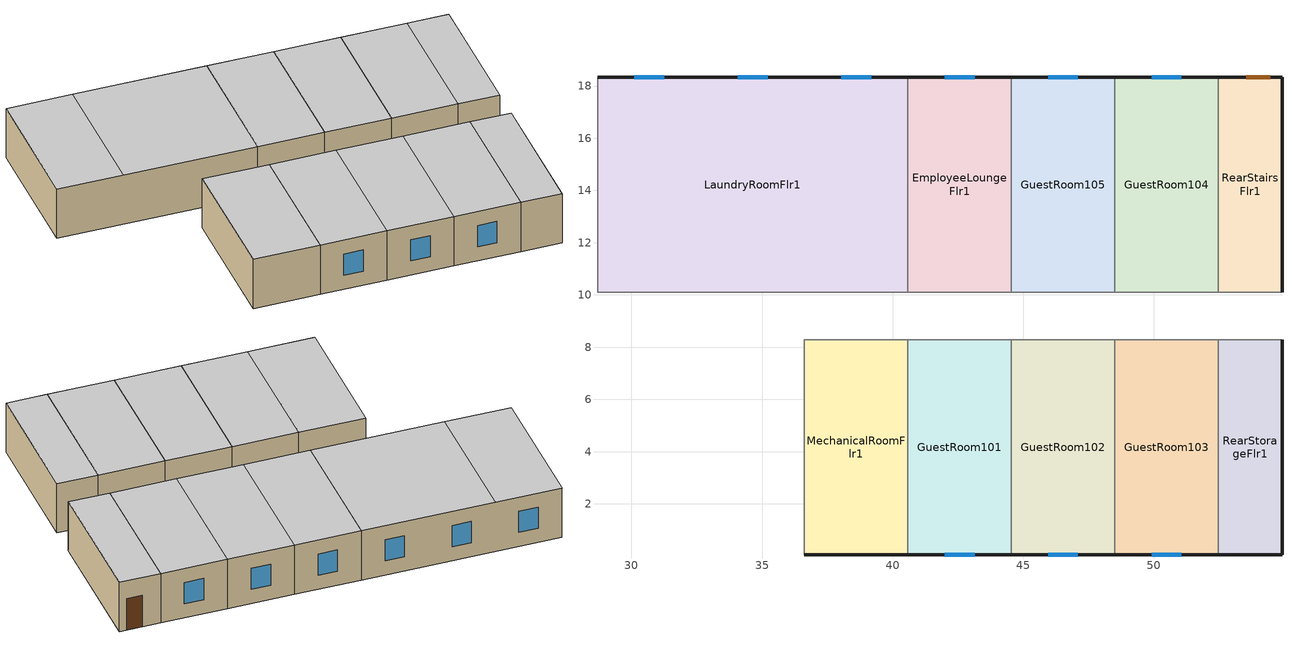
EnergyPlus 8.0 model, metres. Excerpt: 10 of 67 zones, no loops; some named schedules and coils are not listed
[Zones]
RearStairsFlr1
 floor ground (ext_slab_8in_with_carpet): 54.91,10.11 52.47,10.11 52.47,18.34 54.91,18.34 z0
 wall outside (nonres_ext_wall): 54.91,10.11 54.91,18.34 52.47,18.34 z0:3.35
 wall to GuestRoom104 (int_wall): 52.47,18.34 52.47,10.11 z0:3.35
 wall to CorridorFlr1 (int_wall): 52.47,10.11 54.91,10.11 z0:3.35
 door (Swinging Door_con): 54.46,18.34 53.54,18.34 z0:2.13
 ceiling to RearStairsFlr2 (int_slab_ceiling): 52.47,10.11 54.91,10.11 54.91,18.34 52.47,18.34 z3.35
GuestRoom104
 floor ground (ext_slab_8in_with_carpet): 52.47,10.11 48.51,10.11 48.51,18.34 52.47,18.34 z0
 wall outside (nonres_ext_wall): 52.47,18.34 48.51,18.34 z0:3.35
 wall to CorridorFlr1 (int_wall): 48.51,10.11 52.47,10.11 z0:3.35
 wall to GuestRoom105 (int_wall): 48.51,18.34 48.51,10.11 z0:3.35
 window (Window_U_0.42_SHGC_0.40): 51.06,18.34 49.92,18.34 z0.95:2.4
 ceiling to GuestRoom214 (int_slab_ceiling): 48.51,10.11 52.47,10.11 52.47,18.34 48.51,18.34 z3.35
GuestRoom105
 floor ground (ext_slab_8in_with_carpet): 48.51,10.11 44.55,10.11 44.55,18.34 48.51,18.34 z0
 wall outside (nonres_ext_wall): 48.51,18.34 44.55,18.34 z0:3.35
 wall to CorridorFlr1 (int_wall): 44.55,10.11 48.51,10.11 z0:3.35
 wall to EmployeeLoungeFlr1 (int_wall): 44.55,18.34 44.55,10.11 z0:3.35
 window (Window_U_0.42_SHGC_0.40): 47.1,18.34 45.96,18.34 z0.95:2.4
 ceiling to GuestRoom215_218 (int_slab_ceiling): 44.55,10.11 48.51,10.11 48.51,18.34 44.55,18.34 z3.35
EmployeeLoungeFlr1
 floor ground (ext_slab_8in_with_carpet): 44.55,10.11 40.59,10.11 40.59,18.34 44.55,18.34 z0
 wall outside (nonres_ext_wall): 44.55,18.34 40.59,18.34 z0:3.35
 wall to CorridorFlr1 (int_wall): 40.59,10.11 44.55,10.11 z0:3.35
 wall to LaundryRoomFlr1 (int_wall): 40.59,18.34 40.59,10.11 z0:3.35
 window (Window_U_0.42_SHGC_0.40): 43.14,18.34 42,18.34 z0.95:2.4
 ceiling to GuestRoom215_218 (int_slab_ceiling): 40.59,10.11 44.55,10.11 44.55,18.34 40.59,18.34 z3.35
LaundryRoomFlr1
 floor ground (ext_slab_8in_with_carpet): 40.59,10.11 28.7,10.11 28.7,18.34 40.59,18.34 z0
 wall outside (nonres_ext_wall): 40.59,18.34 28.7,18.34 z0:3.35
 wall to CorridorFlr1 (int_wall): 28.7,10.11 40.59,10.11 z0:3.35
 wall to ElevatorCoreFlr1 (int_wall): 28.7,18.34 28.7,10.11 z0:3.35
 window (Window_U_0.42_SHGC_0.40): 39.18,18.34 38.04,18.34 / 35.21,18.34 34.07,18.34 / 31.25,18.34 30.11,18.34 z0.95:2.4
 ceiling to GuestRoom215_218 (int_slab_ceiling): 32.66,10.11 40.59,10.11 40.59,18.34 32.66,18.34 z3.35
 ceiling to GuestRoom219 (int_slab_ceiling): 28.7,10.11 32.66,10.11 32.66,18.34 28.7,18.34 z3.35
MechanicalRoomFlr1
 floor ground (ext_slab_8in_with_carpet): 40.59,0.05 36.62,0.05 36.62,8.28 40.59,8.28 z0
 wall outside (nonres_ext_wall): 36.62,0.05 40.59,0.05 z0:3.35
 wall to CorridorFlr1 (int_wall): 40.59,8.28 36.62,8.28 z0:3.35
 wall to MeetingRoomFlr1 (int_wall): 36.62,8.28 36.62,0.05 z0:3.35
 wall to GuestRoom101 (int_wall): 40.59,0.05 40.59,8.28 z0:3.35
 ceiling to GuestRoom209_212 (int_slab_ceiling): 36.62,0.05 40.59,0.05 40.59,8.28 36.62,8.28 z3.35
GuestRoom101
 floor ground (ext_slab_8in_with_carpet): 44.55,0.05 40.59,0.05 40.59,8.28 44.55,8.28 z0
 wall outside (nonres_ext_wall): 40.59,0.05 44.55,0.05 z0:3.35
 wall to CorridorFlr1 (int_wall): 44.55,8.28 40.59,8.28 z0:3.35
 wall to GuestRoom102 (int_wall): 44.55,0.05 44.55,8.28 z0:3.35
 window (Window_U_0.42_SHGC_0.40): 42,0.05 43.14,0.05 z0.95:2.4
 ceiling to GuestRoom209_212 (int_slab_ceiling): 40.59,0.05 44.55,0.05 44.55,8.28 40.59,8.28 z3.35
GuestRoom102
 floor ground (ext_slab_8in_with_carpet): 48.51,0.05 44.55,0.05 44.55,8.28 48.51,8.28 z0
 wall outside (nonres_ext_wall): 44.55,0.05 48.51,0.05 z0:3.35
 wall to CorridorFlr1 (int_wall): 48.51,8.28 44.55,8.28 z0:3.35
 wall to GuestRoom103 (int_wall): 48.51,0.05 48.51,8.28 z0:3.35
 window (Window_U_0.42_SHGC_0.40): 45.96,0.05 47.1,0.05 z0.95:2.4
 ceiling to GuestRoom209_212 (int_slab_ceiling): 44.55,0.05 48.51,0.05 48.51,8.28 44.55,8.28 z3.35
GuestRoom103
 floor ground (ext_slab_8in_with_carpet): 52.47,0.05 48.51,0.05 48.51,8.28 52.47,8.28 z0
 wall outside (nonres_ext_wall): 48.51,0.05 52.47,0.05 z0:3.35
 wall to CorridorFlr1 (int_wall): 52.47,8.28 48.51,8.28 z0:3.35
 wall to RearStorageFlr1 (int_wall): 52.47,0.05 52.47,8.28 z0:3.35
 window (Window_U_0.42_SHGC_0.40): 49.92,0.05 51.06,0.05 z0.95:2.4
 ceiling to GuestRoom213 (int_slab_ceiling): 48.51,0.05 52.47,0.05 52.47,8.28 48.51,8.28 z3.35
RearStorageFlr1
 floor ground (ext_slab_8in_with_carpet): 54.91,0.05 52.47,0.05 52.47,8.28 54.91,8.28 z0
 wall outside (nonres_ext_wall): 52.47,0.05 54.91,0.05 54.91,8.28 z0:3.35
 wall to CorridorFlr1 (int_wall): 54.91,8.28 52.47,8.28 z0:3.35
 ceiling to RearStorageFlr2 (int_slab_ceiling): 52.47,0.05 54.91,0.05 54.91,8.28 52.47,8.28 z3.35
[Building]
Small Hotel: North Axis {deg}=180; Terrain=Suburbs; Loads Convergence Tolerance Value=0.04; Temperature Convergence Tolerance Value {deltaC}=0.4; Solar Distribution=FullExterior; Maximum Number of Warmup Days=25; Minimum Number of Warmup Days=6
[Site:Location]
Site:Location=Denver-Aurora-Buckley.AFB_CO_USA WMO=724695; Latitude {N+ S-}=39.72; Longitude {W- E+}=-104.75; Time Zone Relative to GMT {GMT+/-}=-7; Elevation {m}=1726
[SizingPeriod:DesignDay] Day of Month=21; Dry-Bulb Temperature Range Modifier Type=DefaultMultipliers; Humidity Condition Type=Wetbulb; Barometric Pressure {Pa}=82237; Rain {Yes/No}=No; Snow on ground {Yes/No}=No; Daylight Savings Time Indicator=No
Name | Month | Day Type | Maximum Dry-Bulb Temperature {C} | Daily Dry-Bulb Temperature Range {C} | Wetbulb at Maximum Dry-Bulb {C} | Wind Speed {m/s} design conditions vs. traditional 6.71 m/s (15 mph) | Wind Direction {Degrees; N=0, S=180} | Solar Model Indicator | Clearness {0.0 to 1.1} | Wind Speed {m/s} design conditions vs. traditional 3.35 m/s (7mph) | ASHRAE Clear Sky Optical Depth for Beam Irradiance (taub) | ASHRAE Clear Sky Optical Depth for Diffuse Irradiance (taud)
Denver-Aurora-Buckley.AFB_CO_USA Ann Htg 99.6% Condns DB | 12 | WinterDesignDay | -17.9 | 0 | -17.9 | 2.5 | 180 | ASHRAEClearSky | 0
Denver-Aurora-Buckley.AFB_CO_USA Ann Clg .4% Condns DB=>MWB | 7 | SummerDesignDay | 33.9 | 14.8 | 15 |  | 30 | ASHRAETau |  | 3.6 | 0.423 | 2.02
[Site:GroundTemperature:BuildingSurface]
20.29, 20.26, 20.31, 20.33, 20.45, 20.61, 20.73, 20.78, 20.78, 20.65, 20.5, 20.36
[Site:WaterMainsTemperature]
Calculation Method=Correlation; Annual Average Outdoor Air Temperature {C}=9.95; Maximum Difference In Monthly Average Outdoor Air Temperatures {deltaC}=23.7
[Material:NoMass]
Opaque Door panel_con: MediumRough, 0.475964, 0.9, 0.7, 0.7
CP02 CARPET PAD: VeryRough, 0.21648, 0.9, 0.7, 0.8
Nonres_Exterior_Wall_Insulation: MediumSmooth, 2.81828, 0.9, 0.7, 0.7
[Construction]
Swinging Door_con: Opaque Door panel_con
int_wall: G01 13mm gypsum board, G01 13mm gypsum board
ext_slab_8in_with_carpet: 200mm Normalweight concrete floor, CP02 CARPET PAD
int_slab_ceiling: CP02 CARPET PAD, 100mm Normalweight concrete floor
nonres_ext_wall: F07 25mm stucco, G01 16mm gypsum board, Nonres_Exterior_Wall_Insulation, G01 16mm gypsum board
Window_U_0.42_SHGC_0.40: LoE TINT 6MM, AIR 6MM, CLEAR 6MM
[Material]
Name | Roughness | Thickness {m} | Conductivity {W/m-K} | Density {kg/m3} | Specific Heat {J/kg-K} | Thermal Absorptance | Solar Absorptance | Visible Absorptance | Absorptance:Thermal | Absorptance:Solar | Absorptance:Visible
F07 25mm stucco | Smooth | 0.0254 | 0.72 | 1856 | 840 | 0.9 | 0.7 | 0.7
G01 13mm gypsum board | Smooth | 0.0127 | 0.16 | 800 | 1090 |  |  |  | 0.9 | 0.7 | 0.5
G01 16mm gypsum board | MediumSmooth | 0.0159 | 0.16 | 800 | 1090
100mm Normalweight concrete floor | MediumRough | 0.1016 | 2.31 | 2322 | 832
200mm Normalweight concrete floor | MediumRough | 0.2032 | 2.31 | 2322 | 832
[WindowMaterial:Glazing]
CLEAR 6MM: SpectralAverage, 0.006, 0.775, 0.071, 0.071, 0.881, 0.08, 0.08, 0, 0.84, 0.84, 0.9
LoE TINT 6MM: SpectralAverage, , .006, .36, .093, .2, .5, .035, .054, 0, .84, .1, .9
[WindowMaterial:Gas]
AIR 6MM: Gas Type=Air; Thickness {m}=0.0063
[Zone] Type=1; Multiplier=1
RearStairsFlr1; RearStorageFlr1; MechanicalRoomFlr1; GuestRoom101; GuestRoom102; GuestRoom103; GuestRoom104; GuestRoom105; EmployeeLoungeFlr1; LaundryRoomFlr1
[People] Number of People Calculation Method=People; Fraction Radiant=0.3; Sensible Heat Fraction=autocalculate; Activity Level Schedule=Activity_Sch; Mean Radiant Temperature Calculation Type=ZoneAveraged
Name | Zone or ZoneList | Number of People Schedule | Number of People
EmployeeLoungeFlr1_People | EmployeeLoungeFlr1 | EmployeeLounge_Occ_Sch | 18
GuestRoom101_People | GuestRoom101 | AlwaysOff | 1.5
GuestRoom102_People | GuestRoom102 | AlwaysOff | 1.5
GuestRoom103_People | GuestRoom103 | GuestRoom_Occ_Sch | 1.5
GuestRoom104_People | GuestRoom104 | GuestRoom_Occ_Sch | 1.5
GuestRoom105_People | GuestRoom105 | GuestRoom_Occ_Sch | 1.5
LaundryRoomFlr1_People | LaundryRoomFlr1 | LaundryRoom_Occ_Sch | 11
MechanicalRoomFlr1_People | MechanicalRoomFlr1 | AlwaysOff | 0
RearStairsFlr1_People | RearStairsFlr1 | AlwaysOff | 0
RearStorageFlr1_People | RearStorageFlr1 | AlwaysOff | 0
[Lights] Design Level Calculation Method=Watts/Area; Return Air Fraction=0; Fraction Radiant=0.7; Fraction Visible=0.2; Fraction Replaceable=1
Name | Zone or ZoneList | Schedule | Lighting Level {W} | Watts per Zone Floor Area {W/m2}
EmployeeLoungeFlr1_Lights | EmployeeLoungeFlr1 | BLDG_LIGHT_EMPLOYEELOUNGE_SCH | 0 | 6.67362
GuestRoom101_Lights | GuestRoom101 | AlwaysOff | 0 | 8.28821
GuestRoom102_Lights | GuestRoom102 | AlwaysOff | 0 | 8.28821
GuestRoom103_Lights | GuestRoom103 | BLDG_LIGHT_GUESTROOM_SCH | 0 | 8.28821
GuestRoom104_Lights | GuestRoom104 | BLDG_LIGHT_GUESTROOM_SCH | 0 | 8.28821
GuestRoom105_Lights | GuestRoom105 | BLDG_LIGHT_GUESTROOM_SCH | 0 | 8.28821
LaundryRoomFlr1_Lights | LaundryRoomFlr1 | BLDG_LIGHT_LAUNDRY_SCH | 0 | 4.62848
MechanicalRoomFlr1_Lights | MechanicalRoomFlr1 | BLDG_LIGHT_MECHROOM_SCH |  | 10.2257
RearStairsFlr1_Lights | RearStairsFlr1 | BLDG_LIGHT_STAIR_SCH | 0 | 6.24307
RearStorageFlr1_Lights | RearStorageFlr1 | BLDG_LIGHT_STORAGE_SCH | 0 | 4.9514
[ElectricEquipment] Fraction Latent=0; Fraction Lost=0
Name | Zone or ZoneList | Schedule | Design Level Calculation Method | Design Level {W} | Watts per Zone Floor Area {W/m2} | Fraction Radiant
EmployeeLoungeFlr1_PlugLoad | EmployeeLoungeFlr1 | EmployeeLounge_Eqp_Sch | Watts/Area | 0 | 21.51 | 0.5
GuestRoom101_PlugLoad | GuestRoom101 | AlwaysOff | Watts/Area |  | 11.8935 | 0.5
GuestRoom102_PlugLoad | GuestRoom102 | AlwaysOff | Watts/Area |  | 11.8935 | 0.5
GuestRoom103_PlugLoad | GuestRoom103 | Guestroom_Eqp_Sch_Adva | Watts/Area |  | 11.8935 | 0.5
GuestRoom104_PlugLoad | GuestRoom104 | Guestroom_Eqp_Sch_Adva | Watts/Area |  | 11.8935 | 0.5
GuestRoom105_PlugLoad | GuestRoom105 | Guestroom_Eqp_Sch_Adva | Watts/Area |  | 11.8935 | 0.5
MechanicalRoomFlr1_PlugLoad | MechanicalRoomFlr1 | AlwaysOff | EquipmentLevel | 0 |  | 0.5
RearStairsFlr1_PlugLoad | RearStairsFlr1 | AlwaysOff | EquipmentLevel | 0 |  | 0.5
RearStorageFlr1_PlugLoad | RearStorageFlr1 | AlwaysOff | EquipmentLevel | 0 |  | 0.5
Laundry Equipment 1 | LaundryRoomFlr1 | LaundryRoom_Eqp_Elec_Sch | EquipmentLevel | 2709.075 |  | 0.2
[GasEquipment]
Dryer Equipment 1: Zone or ZoneList=LaundryRoomFlr1; Schedule=LaundryRoom_Eqp_Gas_Sch; Design Level Calculation Method=EquipmentLevel; Design Level {W}=40096; Fraction Latent=0; Fraction Radiant=0.2; Fraction Lost=0
[Daylighting:Controls]
LaundryRoomFlr1: Total Daylighting Reference Points=2; X-Coordinate of First Reference Point {m}=34.6435; Y-Coordinate of First Reference Point {m}=16.7794; Z-Coordinate of First Reference Point {m}=0.762; X-Coordinate of Second Reference Point {m}=34.6435; Y-Coordinate of Second Reference Point {m}=15.2213; Z-Coordinate of Second Reference Point {m}=0.762; Fraction of Zone Controlled by First Reference Point=0.26; Fraction of Zone Controlled by Second Reference Point=0.26; Illuminance Setpoint at First Reference Point {lux}=300; Illuminance Setpoint at Second Reference Point {lux}=300; Lighting Control Type=2; Glare Calculation Azimuth Angle of View Direction Clockwise from Zone y-Axis {deg}=0; Maximum Allowable Discomfort Glare Index=22; Minimum Input Power Fraction for Continuous Dimming Control=0.3; Minimum Light Output Fraction for Continuous Dimming Control=0.2; Number of Stepped Control Steps=3; Probability Lighting will be Reset When Needed in Manual Stepped Control=1
[ZoneInfiltration:DesignFlowRate] Design Flow Rate Calculation Method=Flow/ExteriorArea; Design Flow Rate {m3/s}=0; Flow per Exterior Surface Area {m3/s-m2}=0.00056896; Constant Term Coefficient=0; Temperature Term Coefficient=0; Velocity Term Coefficient=0.224; Velocity Squared Term Coefficient=0
Name | Zone or ZoneList | Schedule
EmployeeLoungeFlr1_Infiltration | EmployeeLoungeFlr1 | CommonArea_Infil_Sch
GuestRoom101_Infiltration | GuestRoom101 | GuestRoom_Infil_Sch
GuestRoom102_Infiltration | GuestRoom102 | GuestRoom_Infil_Sch
GuestRoom103_Infiltration | GuestRoom103 | GuestRoom_Infil_Sch
GuestRoom104_Infiltration | GuestRoom104 | GuestRoom_Infil_Sch
GuestRoom105_Infiltration | GuestRoom105 | GuestRoom_Infil_Sch
LaundryRoomFlr1_Infiltration | LaundryRoomFlr1 | GuestRoom_Infil_Sch
MechanicalRoomFlr1_Infiltration | MechanicalRoomFlr1 | GuestRoom_Infil_Sch
RearStairsFlr1_Infiltration | RearStairsFlr1 | AlwaysOn
RearStorageFlr1_Infiltration | RearStorageFlr1 | AlwaysOn
[Exterior:Lights]
Exterior_Lights: Schedule=Exterior_Lgt_ALWAYS_ON; Design Level {W}    !- De=2819.7; Control Option=AstronomicalClock
[Sizing:Zone] Zone Cooling Design Supply Air Temperature Input Method=SupplyAirTemperature; Zone Cooling Design Supply Air Temperature {C}=14; Zone Heating Design Supply Air Temperature Input Method=SupplyAirTemperature; Zone Heating Design Supply Air Temperature {C}=50; Zone Cooling Design Supply Air Humidity Ratio {kg-H2O/kg-air}=0.008; Zone Heating Design Supply Air Humidity Ratio {kg-H2O/kg-air}=0.008; Cooling Design Air Flow Method=DesignDay; Cooling Design Air Flow Rate {m3/s}=0; Cooling Minimum Air Flow Fraction=0; Heating Design Air Flow Method=DesignDay; Heating Design Air Flow Rate {m3/s}=0; Heating Maximum Air Flow Fraction=0
Name | Design Specification Outdoor Air Object
RearStairsFlr1 | SZ DSOA RearStairsFlr1
MechanicalRoomFlr1 | SZ DSOA MechanicalRoomFlr1
GuestRoom101 | SZ DSOA GuestRoom101
GuestRoom102 | SZ DSOA GuestRoom102
GuestRoom103 | SZ DSOA GuestRoom103
GuestRoom104 | SZ DSOA GuestRoom104
GuestRoom105 | SZ DSOA GuestRoom105
[ZoneControl:Thermostat]
Name | Zone or ZoneList | Control Type Schedule | Control 1
101 Thermostat | GuestRoom101 | COMPACT HVAC-ALWAYS 4 | VacGuestRoom Thermostat Dual SP Control
102 Thermostat | GuestRoom102 | COMPACT HVAC-ALWAYS 4 | VacGuestRoom Thermostat Dual SP Control
103 Thermostat | GuestRoom103 | COMPACT HVAC-ALWAYS 4 | N Adva VentCtrl OccGuestRoom Thermostat Dual SP Control
104 Thermostat | GuestRoom104 | COMPACT HVAC-ALWAYS 4 | S Adva VentCtrl OccGuestRoom Thermostat Dual SP Control
105 Thermostat | GuestRoom105 | COMPACT HVAC-ALWAYS 4 | S Adva VentCtrl OccGuestRoom Thermostat Dual SP Control
RearStairsFlr1 Thermostat | RearStairsFlr1 | COMPACT HVAC-ALWAYS 1 | SemiHeated_HtgSP
MechanicalRoomFlr1 Thermostat | MechanicalRoomFlr1 | COMPACT HVAC-ALWAYS 1 | SemiHeated_HtgSP
[ZoneHVAC:PackagedTerminalAirConditioner] Availability Schedule=AlwaysOn; Fan Placement=DrawThrough
Name | Supply Air Flow Rate During Cooling Operation {m3/s} | Supply Air Flow Rate During Heating Operation {m3/s} | Supply Air Flow Rate When No Cooling or Heating is Needed {m3/s} | Outdoor Air Flow Rate During Cooling Operation {m3/s}{m3/s}, | Outdoor Air Flow Rate During Heating Operation {m3/s}{m3/s}, | Outdoor Air Flow Rate When No Cooling or Heating is Needed {m3/s} | Supply Air Fan | Heating Coil | Cooling Coil | Supply Air Fan Operating Mode Schedule | Outdoor Air Flow Rate When No Cooling or Heating is Needed {m3/s}at | Outdoor Air Flow Rate During Cooling Operation {m3/s}{m3/s | Outdoor Air Flow Rate During Heating Operation {m3/s}{m3/s | Outdoor Air Flow Rate When No Cooling or Heating is Needed {m3/s}a
319 PTAC | 0.1298 | 0.1298 | 0.1298 | 0.0134777 | 0.0134777 | 0.0134777 | 319 PTAC Supply Fan | 319 PTAC Heating Coil | 319 PTAC Cooling Coil | Vac_Guestroom_Vent_Ctrl
320_323 PTAC | 0.5192 | 0.5192 | 0.5192 | 0.0539108 | 0.0539108 | 0.0539108 | 320_323 PTAC Supply Fan | 320_323 PTAC Heating Coil | 320_323 PTAC Cooling Coil | Occ_Guestroom_Vent_Ctrl
324 PTAC | 0.1298 | 0.1298 | 0.1298 | 0.0134777 | 0.0134777 | 0.0134777 | 324 PTAC Supply Fan | 324 PTAC Heating Coil | 324 PTAC Cooling Coil | Vac_Guestroom_Vent_Ctrl
401 PTAC | 0.1298 | 0.1298 | 0.1298 | 0.0134777 | 0.0134777 | 0.0134777 | 401 PTAC Supply Fan | 401 PTAC Heating Coil | 401 PTAC Cooling Coil | Occ_Guestroom_Vent_Ctrl
402_405 PTAC | 0.5192 | 0.5192 | 0.5192 | 0.0539108 | 0.0539108 | 0.0539108 | 402_405 PTAC Supply Fan | 402_405 PTAC Heating Coil | 402_405 PTAC Cooling Coil | Vac_Guestroom_Vent_Ctrl
406_408 PTAC | 0.3894 | 0.3894 | 0.3894 | 0.0427312 | 0.0427312 |  | 406_408 PTAC Supply Fan | 406_408 PTAC Heating Coil | 406_408 PTAC Cooling Coil | Vac_Guestroom_Vent_Ctrl | 0.0427312
409_412 PTAC | 0.5192 | 0.5192 | 0.5192 | 0.0539108 | 0.0539108 | 0.0539108 | 409_412 PTAC Supply Fan | 409_412 PTAC Heating Coil | 409_412 PTAC Cooling Coil | Occ_Guestroom_Vent_Ctrl
413 PTAC | 0.1298 | 0.1298 | 0.1298 | 0.0134777 | 0.0134777 | 0.0134777 | 413 PTAC Supply Fan | 413 PTAC Heating Coil | 413 PTAC Cooling Coil | Vac_Guestroom_Vent_Ctrl
414 PTAC | 0.1298 | 0.1298 | 0.1298 | 0.0134777 | 0.0134777 | 0.0134777 | 414 PTAC Supply Fan | 414 PTAC Heating Coil | 414 PTAC Cooling Coil | Vac_Guestroom_Vent_Ctrl
415_418 PTAC | 0.5192 | 0.5192 | 0.5192 | 0.0539108 | 0.0539108 | 0.0539108 | 415_418 PTAC Supply Fan | 415_418 PTAC Heating Coil | 415_418 PTAC Cooling Coil | Occ_Guestroom_Vent_Ctrl
419 PTAC | 0.1298 | 0.1298 | 0.1298 | 0.0134777 | 0.0134777 | 0.0134777 | 419 PTAC Supply Fan | 419 PTAC Heating Coil | 419 PTAC Cooling Coil | Occ_Guestroom_Vent_Ctrl
420_423 PTAC | 0.5192 | 0.5192 | 0.5192 | 0.0539108 | 0.0539108 | 0.0539108 | 420_423 PTAC Supply Fan | 420_423 PTAC Heating Coil | 420_423 PTAC Cooling Coil | Occ_Guestroom_Vent_Ctrl
424 PTAC | 0.1298 | 0.1298 | 0.1298 | 0.0134777 | 0.0134777 | 0.0134777 | 424 PTAC Supply Fan | 424 PTAC Heating Coil | 424 PTAC Cooling Coil | Occ_Guestroom_Vent_Ctrl
CorridorFlr1 PTAC | 0.1298 | 0.1298 | 0.1298 |  |  | 0.0458699 | CorridorFlr1 PTAC Supply Fan | CorridorFlr1 PTAC Heating Coil | CorridorFlr1 PTAC Cooling Coil | AlwaysOn |  | 0.0458699 | 0.0458699
CorridorFlr2 PTAC | 0.1298 | 0.1298 | 0.1298 | 0.0382254 | 0.0382254 |  | CorridorFlr2 PTAC Supply Fan | CorridorFlr2 PTAC Heating Coil | CorridorFlr2 PTAC Cooling Coil | AlwaysOn |  |  |  | 0.0382254
CorridorFlr3 PTAC | 0.1298 | 0.1298 | 0.1298 | 0.0382254 | 0.0382254 |  | CorridorFlr3 PTAC Supply Fan | CorridorFlr3 PTAC Heating Coil | CorridorFlr3 PTAC Cooling Coil | AlwaysOn | 0.0382254
CorridorFlr4 PTAC | 0.1298 | 0.1298 | 0.1298 | 0.0382254 | 0.0382254 |  | CorridorFlr4 PTAC Supply Fan | CorridorFlr4 PTAC Heating Coil | CorridorFlr4 PTAC Cooling Coil | AlwaysOn | 0.0382254
[ZoneHVAC:UnitHeater] Availability Schedule=AlwaysOn; Maximum Supply Air Flow Rate {m3/s}=autosize; Fan Control Type=Continuous; Heating Convergence Tolerance=0.001
Name | Supply Air Fan | Heating Coil
MechRm UnitHeater | MechRmUnitHeaterFan | MechRmUnitHeaterHeatingCoil
RearStairsFlr1 UnitHeater | RearStairsFlr1UnitHeaterFan | RearStairsFlr1UnitHeaterHeatingCoil
FrontStairsFlr1 UnitHeater | FrontStairsFlr1UnitHeaterFan | FrontStairsFlr1UnitHeaterHeatingCoil
RearStairsFlr2 UnitHeater | RearStairsFlr2UnitHeaterFan | RearStairsFlr2UnitHeaterHeatingCoil
FrontStairsFlr2 UnitHeater | FrontStairsFlr2UnitHeaterFan | FrontStairsFlr2UnitHeaterHeatingCoil
RearStairsFlr3 UnitHeater | RearStairsFlr3UnitHeaterFan | RearStairsFlr3UnitHeaterHeatingCoil
FrontStairsFlr3 UnitHeater | FrontStairsFlr3UnitHeaterFan | FrontStairsFlr3UnitHeaterHeatingCoil
RearStairsFlr4 UnitHeater | RearStairsFlr4UnitHeaterFan | RearStairsFlr4UnitHeaterHeatingCoil
FrontStairsFlr4 UnitHeater | FrontStairsFlr4UnitHeaterFan | FrontStairsFlr4UnitHeaterHeatingCoil
[Zone equipment]
GuestRoom101: 101 PTAC
GuestRoom102: 102 PTAC
GuestRoom103: 103 PTAC
GuestRoom104: 104 PTAC
GuestRoom105: 105 PTAC
MechanicalRoomFlr1: MechRm UnitHeater
RearStairsFlr1: RearStairsFlr1 UnitHeater
[Fan:OnOff] Availability Schedule=AlwaysOn; Fan Efficiency=0.52; Pressure Rise {Pa}=331.17; Motor Efficiency=0.8; Motor In Airstream Fraction=1
Name | Maximum Flow Rate {m3/s}
101 PTAC Supply Fan; 102 PTAC Supply Fan; 103 PTAC Supply Fan; 104 PTAC Supply Fan; 105 PTAC Supply Fan; 201 PTAC Supply Fan; 213 PTAC Supply Fan; 214 PTAC Supply Fan; 219 PTAC Supply Fan; 224 PTAC Supply Fan; 301 PTAC Supply Fan | 0.13
202_205 PTAC Supply Fan; 209_212 PTAC Supply Fan; 215_218 PTAC Supply Fan; 220_223 PTAC Supply Fan; 302_305 PTAC Supply Fan | 0.52
206_208 PTAC Supply Fan | 0.39
[ZoneVentilation:WindandStackOpenArea] Opening Area {m2}=0.0021; Opening Area Fraction Schedule=Sliding_Doors_Ventilation_Availability_SCH; Opening Effectiveness=autocalculate; Height Difference {m}=5.7909; Discharge Coefficient for Opening=autocalculate; Minimum Indoor Temperature {C}=18.89; Maximum Indoor Temperature {C}=25.56; Delta Temperature {deltaC}=-100; Minimum Outdoor Temperature {C}=15.56; Maximum Outdoor Temperature {C}=26.67; Maximum Wind Speed {m/s}=40
Name | Zone | Effective Angle {deg}
GUESTROOM103 Sliding Door Ventilation | GUESTROOM103 | 0
GUESTROOM104 Sliding Door Ventilation | GUESTROOM104 | 180
GUESTROOM105 Sliding Door Ventilation | GUESTROOM105 | 180
